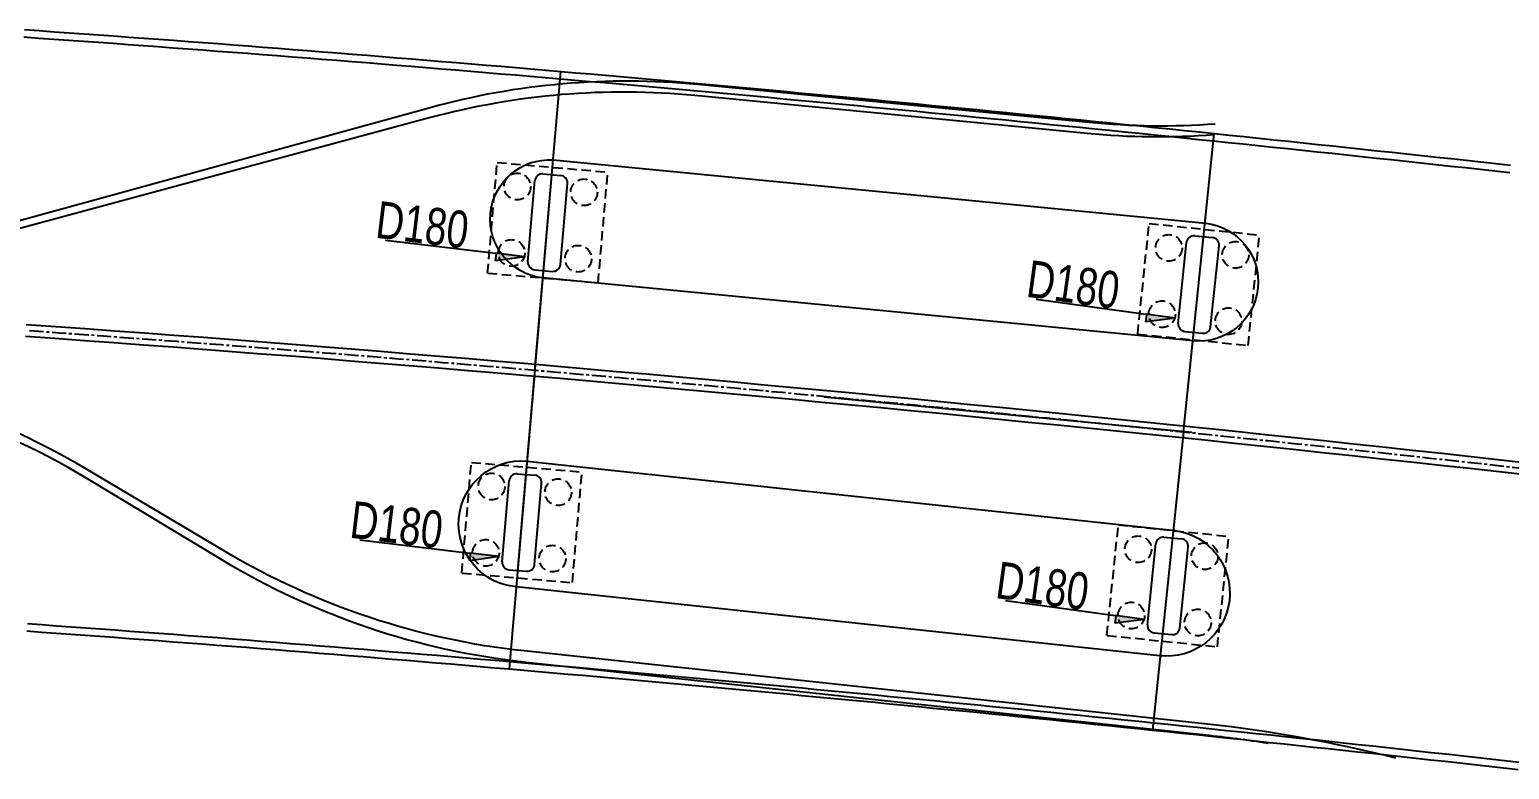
# Model space of a CAD drawing. Header units: millimetres. Extents: x 0 to 987207, y 0 to 5060561.
# Drawn here: x 493481.7 to 493581.7, y 2529015.8 to 2529065.7 of the extents above; entities that cross this region are included whole.
import ezdxf

# ---------------------------------------------------------------- set-up
doc = ezdxf.new("R2010")
doc.units = ezdxf.units.MM
doc.header["$LTSCALE"] = 0.1
doc.linetypes.add('CENTER', pattern=[50.8, 31.75, -6.35, 6.35, -6.35])
doc.linetypes.add('DASHED', pattern=[19.05, 12.7, -6.35])
doc.layers.get('0').update_dxf_attribs({"linetype": 'CONTINUOUS'})
doc.layers.get('Defpoints').update_dxf_attribs({"color": 150, "linetype": 'CONTINUOUS'})
doc.layers.add('GC', color=3, linetype='CONTINUOUS', lineweight=25)
for name, color, linetype in [('zhix', 1, 'CENTER'), ('平面', 7, 'CONTINUOUS'), ('桥梁', 94, 'CONTINUOUS')]:
    doc.layers.add(name, color=color, linetype=linetype)
doc.styles.add('MyFont', font='fsdb_e.shx', dxfattribs={"width": 0.78, "bigfont": 'hztxt.shx'})
doc.dimstyles.new('BZ1_200', dxfattribs={"dimtxt": 2.5, "dimasz": 2, "dimexe": 0.1, "dimexo": 0.05, "dimgap": 0.05, "dimtad": 1, "dimdec": 1, "dimlfac": 100, "dimzin": 12, "dimdsep": 46, "dimtxsty": 'MyFont', "dimblk1": 'ARR-1', "dimblk2": 'ARR-1', "dimsah": 1, "dimcen": 0, "dimclrd": 1, "dimclre": 1, "dimclrt": 7, "dimadec": 0, "dimazin": 0, "dimtfac": 1, "dimtdec": 1, "dimtofl": 0, "dimtmove": 0, "dimatfit": 3, "dimldrblk": 'ARR-1', "dimfxl": 1, "dimtolj": 1, "dimtzin": 1, "dimarcsym": 0})

# ---------------------------------------------------------------- blocks, each defined once
blk = doc.blocks.new('ARR-1')
at = {"color": 1, "linetype": 'Continuous'}
for p, q in [((0, 0), (-1, 0)), ((0, 0), (-0.966, -0.259)), ((-0.966, -0.259), (-0.966, 0))]:
    blk.add_line(p, q, dxfattribs=at)
for points in [[(-0.966, -0.259), (-0.966, 0), (0, 0)], [(0, 0), (-0.966, 0), (-0.966, -0.259), (0, 0)], [(0, 0), (-0.966, -0.259), (-0.966, 0), (0, 0)], [(0, 0), (-0.966, -0.259), (-0.966, 0), (0, 0)]]:
    blk.add_solid(points, dxfattribs=at)
blk = doc.blocks.new('*D413')
at = {"color": 1, "linetype": 'Continuous', "lineweight": -2}
blk.add_line((500882.428, 2531719.918), (500889.91, 2531719.918), dxfattribs=at)
at = {"layer": 'Defpoints', "color": 0, "linetype": 'Continuous'}
for p in [(500890.11, 2531719.918), (500891.91, 2531719.918)]:
    blk.add_point(p, dxfattribs=at)
at = {"color": 1, "linetype": 'Continuous', "lineweight": -2, "xscale": 2, "yscale": 2, "zscale": 2}
blk.add_blockref('ARR-1', (500891.91, 2531719.918), dxfattribs=at)
at = {"color": 7, "linetype": 'Continuous', "insert": (500884.776, 2531721.218), "char_height": 2.5, "attachment_point": 5, "style": 'MyFont'}
blk.add_mtext('\\A1;D180', dxfattribs=at)
blk = doc.blocks.new('1-6')
at = {"layer": 'GC', "color": 7, "linetype": 'DASHED', "ltscale": 0.5}
for p, q in [((500889.2852, 2531726.0141), (500896.7811, 2531726.2643)), ((500889.5354, 2531718.5183), (500889.2852, 2531726.0141)), ((500897.0312, 2531718.7684), (500896.7811, 2531726.2643)), ((500889.5555, 2531718.5189), (500897.0513, 2531718.7691))]:
    blk.add_line(p, q, dxfattribs=at)
at = {"layer": 'GC', "color": 7, "linetype": 'Continuous', "ltscale": 0.5}
for p, q in [((500892.1506, 2531719.6061), (500891.9671, 2531725.103)), ((500892.4502, 2531725.6194), (500893.6495, 2531725.6595)), ((500894.3494, 2531719.6795), (500894.1659, 2531725.1764)), ((500892.667, 2531719.1231), (500893.8663, 2531719.1631))]:
    blk.add_line(p, q, dxfattribs=at)
at = {"layer": 'GC', "color": 7, "linetype": 'DASHED', "ltscale": 0.5}
for centre in [(500890.8344, 2531724.565), (500895.352, 2531724.7157), (500890.9845, 2531720.0675), (500895.5021, 2531720.2182)]:
    blk.add_circle(centre, 0.9, dxfattribs=at)
at = {"layer": 'GC', "color": 7, "linetype": 'Continuous', "ltscale": 0.5}
for centre, start, end in [((500892.4668, 2531725.1197), 91.911653, 181.911653), ((500893.6662, 2531725.1597), 1.911653, 91.911653), ((500892.6503, 2531719.6228), 181.911653, 271.911653), ((500893.8496, 2531719.6628), 271.911653, 1.911653)]:
    blk.add_arc(centre, 0.5, start, end, dxfattribs=at)
at = {"linetype": 'Continuous'}
dim = blk.add_diameter_dim_2p(p1=(500890.1096, 2531719.9182), p2=(500891.9096, 2531719.9182), text='D180', dimstyle='BZ1_200', dxfattribs=at)
dim.commit()
dim.dimension.update_dxf_attribs({"geometry": '*D413', "text_midpoint": (500884.7763, 2531719.9182), "dimtype": 131})

msp = doc.modelspace()

# ---------------------------------------------------------------- linework, layer by layer
at = {"layer": 'Defpoints'}
for q in [(493517.5862, 2529062.8937), (493514.1112, 2529022.543)]:
    msp.add_line((493515.8487, 2529042.7184), q, dxfattribs=at)
at = {"layer": 'Defpoints', "ltscale": 0.5}
msp.add_line((493514.6842, 2529029.193), (493516.9856, 2529055.9189), dxfattribs=at)
at = {"layer": 'zhix', "ltscale": 0.3, "flags": 128}
msp.add_lwpolyline([(493481.7092, 2529045.3906), (493482.7068, 2529045.3204), (493483.7043, 2529045.2498), (493484.7017, 2529045.1786), (493485.6992, 2529045.107), (493486.6965, 2529045.0349), (493487.6939, 2529044.9623), (493488.6912, 2529044.8892), (493489.6885, 2529044.8156), (493490.6858, 2529044.7415), (493491.683, 2529044.6669), (493492.6802, 2529044.5919), (493493.6773, 2529044.5164), (493494.6744, 2529044.4404), (493495.6715, 2529044.364), (493496.6685, 2529044.2871), (493497.6655, 2529044.2097), (493498.6625, 2529044.1318), (493499.6594, 2529044.0535), (493500.6563, 2529043.9747), (493501.6532, 2529043.8954), (493502.65, 2529043.8157), (493503.6468, 2529043.7356), (493504.6435, 2529043.655), (493505.6402, 2529043.5739), (493506.6369, 2529043.4924), (493507.6335, 2529043.4104), (493508.6301, 2529043.328), (493509.6267, 2529043.2451), (493510.6232, 2529043.1618), (493511.6197, 2529043.0781), (493512.6162, 2529042.9939), (493513.6126, 2529042.9093), (493514.6089, 2529042.8242), (493515.6053, 2529042.7388), (493516.6016, 2529042.6528), (493517.5979, 2529042.5665), (493518.5941, 2529042.4797), (493519.5903, 2529042.3925), (493520.5864, 2529042.3049), (493521.5825, 2529042.2169), (493522.5786, 2529042.1284), (493523.5747, 2529042.0396), (493524.5707, 2529041.9503), (493525.5666, 2529041.8606), (493526.5626, 2529041.7705), (493527.5585, 2529041.68), (493528.5543, 2529041.589), (493529.5502, 2529041.4977), (493530.5459, 2529041.406), (493531.5417, 2529041.3138), (493532.5374, 2529041.2213), (493533.5331, 2529041.1284), (493534.5287, 2529041.0351), (493535.5243, 2529040.9414), (493536.5199, 2529040.8473), (493537.5154, 2529040.7528), (493538.5109, 2529040.6579), (493539.5063, 2529040.5626), (493540.5017, 2529040.467), (493541.4971, 2529040.371), (493542.4925, 2529040.2746), (493543.4878, 2529040.1778), (493544.483, 2529040.0806), (493545.4783, 2529039.9831), (493546.4735, 2529039.8852), (493547.4686, 2529039.787), (493548.4638, 2529039.6883), (493549.4589, 2529039.5893), (493550.4539, 2529039.49), (493551.4489, 2529039.3903), (493552.4439, 2529039.2902), (493553.4388, 2529039.1898), (493554.4338, 2529039.089), (493555.4286, 2529038.9879), (493556.4235, 2529038.8864), (493557.4183, 2529038.7845), (493558.413, 2529038.6824), (493559.4078, 2529038.5798), (493560.4025, 2529038.477), (493561.3971, 2529038.3738), (493562.3917, 2529038.2702), (493563.3863, 2529038.1663), (493564.3809, 2529038.0621), (493565.3754, 2529037.9576), (493566.3699, 2529037.8527), (493567.3643, 2529037.7475), (493568.3588, 2529037.642), (493569.3531, 2529037.5361), (493570.3475, 2529037.4299), (493571.3418, 2529037.3234), (493572.3361, 2529037.2166), (493573.3303, 2529037.1095), (493574.3245, 2529037.002), (493575.3187, 2529036.8943), (493576.3129, 2529036.7862), (493577.307, 2529036.6778), (493578.301, 2529036.5692), (493579.2951, 2529036.4602), (493580.2891, 2529036.3509), (493581.2831, 2529036.2413), (493582.277, 2529036.1314), (493583.2709, 2529036.0212), (493584.2648, 2529035.9107), (493585.2586, 2529035.8), (493586.2525, 2529035.6889), (493587.2462, 2529035.5776), (493588.24, 2529035.4659), (493589.2337, 2529035.354), (493590.2274, 2529035.2418), (493591.221, 2529035.1293), (493592.2147, 2529035.0166), (493593.2083, 2529034.9035), (493594.2018, 2529034.7902), (493595.1954, 2529034.6766), (493596.1888, 2529034.5628), (493597.1823, 2529034.4487), (493598.1758, 2529034.3343), (493599.1692, 2529034.2196), (493600.1625, 2529034.1047), (493601.1559, 2529033.9895), (493602.1492, 2529033.8741), (493603.1425, 2529033.7584), (493604.1357, 2529033.6425), (493605.129, 2529033.5263), (493606.1222, 2529033.4098), (493607.1153, 2529033.2931), (493608.1085, 2529033.1762), (493609.1016, 2529033.059), (493610.0947, 2529032.9416), (493611.0877, 2529032.8239), (493612.0807, 2529032.706), (493613.0737, 2529032.5879), (493614.0667, 2529032.4695), (493615.0596, 2529032.3509), (493616.0526, 2529032.232), (493617.0454, 2529032.113), (493618.0383, 2529031.9937), (493619.0311, 2529031.8742), (493620.0239, 2529031.7544), (493621.0167, 2529031.6345), (493622.0095, 2529031.5143), (493623.0022, 2529031.3939), (493623.9949, 2529031.2733), (493624.9876, 2529031.1525), (493625.9802, 2529031.0314), (493626.9728, 2529030.9102), (493627.9654, 2529030.7887), (493628.958, 2529030.6671), (493629.9506, 2529030.5452), (493630.9431, 2529030.4232), (493631.9356, 2529030.3009), (493632.9281, 2529030.1785), (493633.9205, 2529030.0558), (493634.9129, 2529029.933), (493635.9053, 2529029.81), (493636.8977, 2529029.6867), (493637.8901, 2529029.5633), (493638.8824, 2529029.4398), (493639.8747, 2529029.316), (493640.867, 2529029.192), (493641.8593, 2529029.0679), (493642.8515, 2529028.9436), (493643.8437, 2529028.8191), (493644.8359, 2529028.6945), (493645.8281, 2529028.5696), (493646.8203, 2529028.4447), (493647.8124, 2529028.3195), (493648.8045, 2529028.1942), (493649.7966, 2529028.0687), (493650.7887, 2529027.943), (493651.7808, 2529027.8172), (493652.7728, 2529027.6913), (493653.7648, 2529027.5652), (493654.7568, 2529027.4389), (493655.7488, 2529027.3125), (493656.7407, 2529027.1859), (493657.7327, 2529027.0592), (493658.7246, 2529026.9323), (493659.7165, 2529026.8053), (493660.7084, 2529026.6782), (493661.7002, 2529026.5509), (493662.6921, 2529026.4235), (493663.6839, 2529026.2959), (493664.6757, 2529026.1682), (493665.6675, 2529026.0404), (493666.6593, 2529025.9124), (493667.6511, 2529025.7844), (493668.6428, 2529025.6562), (493669.6346, 2529025.5278), (493670.6263, 2529025.3994), (493671.618, 2529025.2708), (493672.6097, 2529025.1422), (493673.6013, 2529025.0134), (493674.593, 2529024.8845), (493675.5846, 2529024.7554), (493676.5763, 2529024.6263), (493677.5679, 2529024.4971), (493678.5595, 2529024.3677), (493679.5511, 2529024.2383), (493680.5426, 2529024.1087), (493681.5342, 2529023.9791), (493682.5257, 2529023.8494), (493683.5173, 2529023.7195), (493684.5088, 2529023.5896), (493685.5003, 2529023.4596), (493686.4918, 2529023.3295), (493687.4833, 2529023.1993), (493688.4748, 2529023.069), (493689.4662, 2529022.9386), (493690.4577, 2529022.8082), (493691.4491, 2529022.6776), (493692.4406, 2529022.547), (493693.432, 2529022.4164), (493694.4234, 2529022.2856), (493695.4148, 2529022.1548), (493696.4062, 2529022.0239), (493697.3976, 2529021.8929), (493698.389, 2529021.7619), (493699.3804, 2529021.6308), (493700.3717, 2529021.4997), (493701.3631, 2529021.3684), (493702.3544, 2529021.2372), (493703.3458, 2529021.1059), (493704.3371, 2529020.9745), (493705.3284, 2529020.843), (493706.3197, 2529020.7116), (493707.3111, 2529020.58), (493708.3024, 2529020.4485), (493709.2937, 2529020.3169), (493710.285, 2529020.1852), (493711.2762, 2529020.0535), (493712.2675, 2529019.9218), (493713.2588, 2529019.79), (493714.2501, 2529019.6582), (493715.2414, 2529019.5264), (493716.2326, 2529019.3945), (493717.2239, 2529019.2626), (493718.2152, 2529019.1307), (493719.2064, 2529018.9987), (493720.1977, 2529018.8668), (493721.1889, 2529018.7348), (493722.1802, 2529018.6028), (493723.1714, 2529018.4708), (493724.1627, 2529018.3387), (493725.1539, 2529018.2067), (493726.1451, 2529018.0746), (493727.1364, 2529017.9426), (493728.1276, 2529017.8105), (493729.1189, 2529017.6784), (493730.1101, 2529017.5464)], dxfattribs=at)
at = {"layer": '平面', "color": 8, "linetype": 'Continuous'}
msp.add_line((493560.2257, 2529038.4993), (493535.3943, 2529040.8863), dxfattribs=at)
at = {"layer": '平面', "color": 7, "linetype": 'Continuous', "flags": 128}
for points in [[(493481.3212, 2529065.216), (493482.3286, 2529065.146), (493483.336, 2529065.0755), (493484.3434, 2529065.0046), (493485.3507, 2529064.9331), (493486.3579, 2529064.8612), (493487.365, 2529064.7887), (493488.372, 2529064.7157), (493489.379, 2529064.6423), (493490.3859, 2529064.5684), (493491.3927, 2529064.494), (493492.3995, 2529064.4191), (493493.4061, 2529064.3437), (493494.4127, 2529064.2679), (493495.4193, 2529064.1915), (493496.4257, 2529064.1147), (493497.4321, 2529064.0374), (493498.4384, 2529063.9597), (493499.4446, 2529063.8814), (493500.4507, 2529063.8028), (493501.4568, 2529063.7236), (493502.4628, 2529063.644), (493503.4687, 2529063.5639), (493504.4745, 2529063.4834), (493505.4803, 2529063.4024), (493506.486, 2529063.3209), (493507.4916, 2529063.239), (493508.4971, 2529063.1567), (493509.5026, 2529063.0739), (493510.5079, 2529062.9906), (493511.5132, 2529062.9069), (493512.5185, 2529062.8228), (493513.5236, 2529062.7382), (493514.5287, 2529062.6532), (493515.5337, 2529062.5677), (493516.5386, 2529062.4818), (493517.5434, 2529062.3955), (493518.5482, 2529062.3088), (493519.5529, 2529062.2216), (493520.5575, 2529062.134), (493521.562, 2529062.046), (493522.5665, 2529061.9575), (493523.5709, 2529061.8686), (493524.5752, 2529061.7793), (493525.5794, 2529061.6896), (493526.5835, 2529061.5995), (493527.5876, 2529061.509), (493528.5916, 2529061.4181), (493529.5955, 2529061.3267), (493530.5994, 2529061.235), (493531.6031, 2529061.1428), (493532.6068, 2529061.0502), (493533.6105, 2529060.9573), (493534.614, 2529060.8639), (493535.6174, 2529060.7702), (493536.6208, 2529060.676), (493537.6241, 2529060.5815), (493538.6274, 2529060.4866), (493539.6305, 2529060.3913), (493540.6336, 2529060.2956), (493541.6366, 2529060.1995), (493542.6395, 2529060.1031), (493543.6424, 2529060.0062), (493544.6452, 2529059.909), (493545.6479, 2529059.8114), (493546.6505, 2529059.7135), (493547.653, 2529059.6151), (493548.6555, 2529059.5164), (493549.6579, 2529059.4174), (493550.6602, 2529059.3179), (493551.6625, 2529059.2181), (493552.6646, 2529059.118), (493553.6667, 2529059.0175), (493554.6687, 2529058.9166), (493555.6707, 2529058.8154), (493556.6725, 2529058.7138), (493557.6743, 2529058.6119), (493558.676, 2529058.5096), (493559.6777, 2529058.407), (493560.6792, 2529058.304), (493561.6807, 2529058.2007), (493562.6821, 2529058.0971), (493563.6835, 2529057.9931), (493564.6847, 2529057.8888), (493565.6859, 2529057.7841), (493566.6871, 2529057.6791), (493567.6881, 2529057.5738), (493568.6891, 2529057.4682), (493569.69, 2529057.3622), (493570.6908, 2529057.2559), (493571.6915, 2529057.1493), (493572.6922, 2529057.0424), (493573.6928, 2529056.9351), (493574.6933, 2529056.8276), (493575.6938, 2529056.7197), (493576.6941, 2529056.6115), (493577.6945, 2529056.503), (493578.6947, 2529056.3942), (493579.6948, 2529056.2851), (493580.6949, 2529056.1757), (493581.6949, 2529056.0659)], [(493481.3556, 2529065.7148), (493482.3633, 2529065.6448), (493483.3709, 2529065.5743), (493484.3785, 2529065.5033), (493485.386, 2529065.4319), (493486.3935, 2529065.3599), (493487.4009, 2529065.2874), (493488.4082, 2529065.2144), (493489.4154, 2529065.141), (493490.4225, 2529065.067), (493491.4296, 2529064.9926), (493492.4366, 2529064.9177), (493493.4435, 2529064.8423), (493494.4503, 2529064.7664), (493495.4571, 2529064.6901), (493496.4638, 2529064.6133), (493497.4704, 2529064.536), (493498.4769, 2529064.4582), (493499.4833, 2529064.3799), (493500.4897, 2529064.3012), (493501.496, 2529064.2221), (493502.5022, 2529064.1424), (493503.5084, 2529064.0623), (493504.5144, 2529063.9818), (493505.5204, 2529063.9008), (493506.5263, 2529063.8193), (493507.5322, 2529063.7374), (493508.5379, 2529063.655), (493509.5436, 2529063.5722), (493510.5492, 2529063.4889), (493511.5547, 2529063.4052), (493512.5602, 2529063.321), (493513.5655, 2529063.2364), (493514.5708, 2529063.1514), (493515.576, 2529063.0659), (493516.5812, 2529062.98), (493517.5862, 2529062.8937), (493518.5912, 2529062.8069), (493519.5961, 2529062.7197), (493520.6009, 2529062.6321), (493521.6057, 2529062.544), (493522.6103, 2529062.4556), (493523.6149, 2529062.3667), (493524.6194, 2529062.2774), (493525.6239, 2529062.1877), (493526.6282, 2529062.0975), (493527.6325, 2529062.007), (493528.6367, 2529061.916), (493529.6408, 2529061.8247), (493530.6449, 2529061.7329), (493531.6489, 2529061.6407), (493532.6527, 2529061.5481), (493533.6566, 2529061.4552), (493534.6603, 2529061.3618), (493535.664, 2529061.268), (493536.6675, 2529061.1739), (493537.671, 2529061.0793), (493538.6745, 2529060.9844), (493539.6778, 2529060.889), (493540.6811, 2529060.7933), (493541.6843, 2529060.6972), (493542.6874, 2529060.6008), (493543.6904, 2529060.5039), (493544.6934, 2529060.4067), (493545.6963, 2529060.3091), (493546.6991, 2529060.2111), (493547.7018, 2529060.1127), (493548.7045, 2529060.014), (493549.7071, 2529059.9149), (493550.7096, 2529059.8155), (493551.712, 2529059.7157), (493552.7143, 2529059.6155), (493553.7166, 2529059.515), (493554.7188, 2529059.4141), (493555.7209, 2529059.3129), (493556.723, 2529059.2113), (493557.7249, 2529059.1093), (493558.7268, 2529059.007), (493559.7286, 2529058.9044), (493560.7304, 2529058.8014), (493561.732, 2529058.6981), (493562.7336, 2529058.5944), (493563.7351, 2529058.4904), (493564.7366, 2529058.3861), (493565.7379, 2529058.2814), (493566.7392, 2529058.1764), (493567.7404, 2529058.0711), (493568.7415, 2529057.9654), (493569.7426, 2529057.8594), (493570.7436, 2529057.7531), (493571.7445, 2529057.6465), (493572.7453, 2529057.5396), (493573.7461, 2529057.4323), (493574.7468, 2529057.3247), (493575.7474, 2529057.2168), (493576.7479, 2529057.1086), (493577.7484, 2529057.0001), (493578.7488, 2529056.8913), (493579.7491, 2529056.7821), (493580.7493, 2529056.6727), (493581.7495, 2529056.563)], [(493481.4821, 2529045.808), (493483.4775, 2529045.6674), (493485.4728, 2529045.5249), (493487.468, 2529045.3804), (493489.463, 2529045.2339), (493491.4579, 2529045.0855), (493493.4526, 2529044.9352), (493495.4472, 2529044.7829), (493497.4416, 2529044.6288), (493499.4359, 2529044.4729), (493501.43, 2529044.315), (493503.424, 2529044.1554), (493505.4179, 2529043.9939), (493507.4115, 2529043.8306), (493509.4051, 2529043.6655), (493511.3985, 2529043.4987), (493513.3917, 2529043.3301), (493515.3848, 2529043.1597), (493517.3777, 2529042.9877), (493519.3705, 2529042.8139), (493521.3631, 2529042.6384), (493523.3556, 2529042.4613), (493525.3479, 2529042.2825), (493527.3401, 2529042.1021), (493529.3321, 2529041.92), (493531.324, 2529041.7363), (493533.3157, 2529041.551), (493535.3073, 2529041.3642), (493537.2987, 2529041.1757), (493539.2899, 2529040.9858), (493541.2811, 2529040.7943), (493543.272, 2529040.6013), (493545.2629, 2529040.4068), (493547.2535, 2529040.2108), (493549.244, 2529040.0133), (493551.2344, 2529039.8144), (493553.2247, 2529039.614), (493555.2147, 2529039.4123), (493557.2047, 2529039.2091), (493559.1945, 2529039.0046), (493561.1841, 2529038.7986), (493563.1736, 2529038.5914), (493565.163, 2529038.3827), (493567.1522, 2529038.1728), (493569.1413, 2529037.9615), (493571.1302, 2529037.749), (493573.119, 2529037.5352), (493575.1076, 2529037.3201), (493577.0962, 2529037.1038), (493579.0845, 2529036.8863), (493581.0728, 2529036.6675), (493583.0609, 2529036.4476)], [(493481.4262, 2529045.01), (493483.4209, 2529044.8694), (493485.4154, 2529044.7269), (493487.4098, 2529044.5825), (493489.404, 2529044.4361), (493491.3981, 2529044.2877), (493493.3921, 2529044.1375), (493495.3859, 2529043.9853), (493497.3796, 2529043.8312), (493499.3732, 2529043.6753), (493501.3665, 2529043.5176), (493503.3598, 2529043.358), (493505.3529, 2529043.1965), (493507.3459, 2529043.0333), (493509.3387, 2529042.8683), (493511.3314, 2529042.7015), (493513.3239, 2529042.533), (493515.3163, 2529042.3627), (493517.3085, 2529042.1907), (493519.3006, 2529042.017), (493521.2926, 2529041.8415), (493523.2844, 2529041.6645), (493525.2761, 2529041.4857), (493527.2676, 2529041.3053), (493529.259, 2529041.1233), (493531.2502, 2529040.9397), (493533.2413, 2529040.7545), (493535.2322, 2529040.5677), (493537.223, 2529040.3793), (493539.2137, 2529040.1894), (493541.2042, 2529039.998), (493543.1945, 2529039.805), (493545.1848, 2529039.6106), (493547.1748, 2529039.4146), (493549.1648, 2529039.2172), (493551.1546, 2529039.0184), (493553.1442, 2529038.8181), (493555.1338, 2529038.6164), (493557.1231, 2529038.4133), (493559.1124, 2529038.2088), (493561.1015, 2529038.0029), (493563.0904, 2529037.7957), (493565.0793, 2529037.5871), (493567.068, 2529037.3772), (493569.0565, 2529037.1661), (493571.0449, 2529036.9536), (493573.0332, 2529036.7398), (493575.0214, 2529036.5248), (493577.0094, 2529036.3085), (493578.9973, 2529036.091), (493580.9851, 2529035.8723), (493582.9727, 2529035.6525)], [(493481.5224, 2529025.1042), (493482.5098, 2529025.0341), (493483.4973, 2529024.9636), (493484.4848, 2529024.8925), (493485.4723, 2529024.821), (493486.4598, 2529024.749), (493487.4472, 2529024.6765), (493488.4347, 2529024.6035), (493489.4222, 2529024.53), (493490.4097, 2529024.4561), (493491.3973, 2529024.3817), (493492.3848, 2529024.3068), (493493.3723, 2529024.2314), (493494.3598, 2529024.1556), (493495.3473, 2529024.0793), (493496.3349, 2529024.0025), (493497.3224, 2529023.9253), (493498.31, 2529023.8476), (493499.2975, 2529023.7694), (493500.2851, 2529023.6908), (493501.2726, 2529023.6117), (493502.2602, 2529023.5322), (493503.2477, 2529023.4522), (493504.2353, 2529023.3718), (493505.2229, 2529023.2909), (493506.2104, 2529023.2096), (493507.198, 2529023.1278), (493508.1856, 2529023.0456), (493509.1732, 2529022.9629), (493510.1608, 2529022.8798), (493511.1484, 2529022.7963), (493512.136, 2529022.7123), (493513.1236, 2529022.6279), (493514.1112, 2529022.543), (493515.0988, 2529022.4578), (493516.0864, 2529022.3721), (493517.074, 2529022.286), (493518.0616, 2529022.1994), (493519.0492, 2529022.1124), (493520.0369, 2529022.0251), (493521.0245, 2529021.9372), (493522.0121, 2529021.849), (493522.9998, 2529021.7604), (493523.9874, 2529021.6713), (493524.9751, 2529021.5819), (493525.9627, 2529021.492), (493526.9504, 2529021.4017), (493527.938, 2529021.3111), (493528.9257, 2529021.22), (493529.9133, 2529021.1285), (493530.901, 2529021.0366), (493531.8887, 2529020.9444), (493532.8763, 2529020.8517), (493533.864, 2529020.7586), (493534.8517, 2529020.6652), (493535.8394, 2529020.5714), (493536.8271, 2529020.4771), (493537.8148, 2529020.3825), (493538.8025, 2529020.2875), (493539.7902, 2529020.1921), (493540.7779, 2529020.0964), (493541.7656, 2529020.0003), (493542.7533, 2529019.9038), (493543.741, 2529019.8069), (493544.7287, 2529019.7096), (493545.7165, 2529019.612), (493546.7042, 2529019.514), (493547.6919, 2529019.4157), (493548.6797, 2529019.317), (493549.6674, 2529019.2179), (493550.6551, 2529019.1185), (493551.6429, 2529019.0187), (493552.6307, 2529018.9185), (493553.6184, 2529018.818), (493554.6062, 2529018.7172), (493555.594, 2529018.616), (493556.5817, 2529018.5145), (493557.5695, 2529018.4126), (493558.5573, 2529018.3103), (493559.5451, 2529018.2077), (493560.5329, 2529018.1048), (493561.5207, 2529018.0016), (493562.5085, 2529017.898), (493563.4963, 2529017.7941), (493564.4841, 2529017.6898), (493565.472, 2529017.5852), (493566.4598, 2529017.4803), (493567.4476, 2529017.3751), (493568.4355, 2529017.2695), (493569.4233, 2529017.1636), (493570.4112, 2529017.0574), (493571.3991, 2529016.9509), (493572.3869, 2529016.8441), (493573.3748, 2529016.7369), (493574.3627, 2529016.6295), (493575.3506, 2529016.5217), (493576.3385, 2529016.4136), (493577.3264, 2529016.3052), (493578.3143, 2529016.1965), (493579.3022, 2529016.0875), (493580.2902, 2529015.9782), (493581.2781, 2529015.8686), (493582.266, 2529015.7587)], [(493481.5575, 2529025.6029), (493482.5452, 2529025.5329), (493483.5329, 2529025.4623), (493484.5207, 2529025.3912), (493485.5084, 2529025.3197), (493486.4961, 2529025.2477), (493487.4839, 2529025.1751), (493488.4716, 2529025.1021), (493489.4593, 2529025.0287), (493490.4471, 2529024.9547), (493491.4348, 2529024.8803), (493492.4226, 2529024.8054), (493493.4103, 2529024.73), (493494.3981, 2529024.6541), (493495.3859, 2529024.5778), (493496.3736, 2529024.501), (493497.3614, 2529024.4238), (493498.3492, 2529024.346), (493499.337, 2529024.2679), (493500.3247, 2529024.1892), (493501.3125, 2529024.1101), (493502.3003, 2529024.0306), (493503.2881, 2529023.9506), (493504.2759, 2529023.8701), (493505.2637, 2529023.7892), (493506.2515, 2529023.7079), (493507.2393, 2529023.6261), (493508.2271, 2529023.5438), (493509.2149, 2529023.4612), (493510.2027, 2529023.378), (493511.1905, 2529023.2945), (493512.1783, 2529023.2105), (493513.1661, 2529023.1261), (493514.154, 2529023.0412), (493515.1418, 2529022.9559), (493516.1296, 2529022.8702), (493517.1174, 2529022.7841), (493518.1053, 2529022.6975), (493519.0931, 2529022.6105), (493520.0809, 2529022.5231), (493521.0688, 2529022.4353), (493522.0566, 2529022.347), (493523.0445, 2529022.2584), (493524.0323, 2529022.1693), (493525.0202, 2529022.0798), (493526.008, 2529021.99), (493526.9959, 2529021.8997), (493527.9837, 2529021.809), (493528.9716, 2529021.7179), (493529.9594, 2529021.6264), (493530.9473, 2529021.5345), (493531.9352, 2529021.4422), (493532.923, 2529021.3495), (493533.9109, 2529021.2564), (493534.8988, 2529021.163), (493535.8867, 2529021.0691), (493536.8746, 2529020.9749), (493537.8624, 2529020.8802), (493538.8503, 2529020.7852), (493539.8382, 2529020.6898), (493540.8261, 2529020.5941), (493541.814, 2529020.4979), (493542.8019, 2529020.4014), (493543.7898, 2529020.3045), (493544.7777, 2529020.2072), (493545.7656, 2529020.1096), (493546.7535, 2529020.0116), (493547.7415, 2529019.9132), (493548.7294, 2529019.8145), (493549.7173, 2529019.7154), (493550.7052, 2529019.616), (493551.6932, 2529019.5162), (493552.6811, 2529019.416), (493553.669, 2529019.3155), (493554.657, 2529019.2146), (493555.6449, 2529019.1134), (493556.6329, 2529019.0118), (493557.6208, 2529018.9099), (493558.6088, 2529018.8077), (493559.5967, 2529018.7051), (493560.5847, 2529018.6021), (493561.5727, 2529018.4989), (493562.5607, 2529018.3953), (493563.5486, 2529018.2913), (493564.5366, 2529018.1871), (493565.5246, 2529018.0825), (493566.5126, 2529017.9775), (493567.5006, 2529017.8723), (493568.4886, 2529017.7667), (493569.4766, 2529017.6608), (493570.4646, 2529017.5546), (493571.4527, 2529017.448), (493572.4407, 2529017.3412), (493573.4287, 2529017.234), (493574.4168, 2529017.1265), (493575.4048, 2529017.0187), (493576.3929, 2529016.9106), (493577.3809, 2529016.8022), (493578.369, 2529016.6935), (493579.3571, 2529016.5845), (493580.3451, 2529016.4752), (493581.3332, 2529016.3656), (493582.3213, 2529016.2557)]]:
    msp.add_lwpolyline(points, dxfattribs=at)
at = {"layer": '平面', "color": 8, "linetype": 'Continuous', "flags": 128}
for points in [[(493561.7983, 2529059.3381, -0.0426539), (493553.2836, 2529059.4346), (493526.8383, 2529061.997, 0.0914876), (493508.7595, 2529060.4406), (493480.2781, 2529052.6089, -0.082304), (493464.0165, 2529050.9099), (493465.0117, 2529050.85), (493464.0113, 2529050.9097), (493463.011, 2529050.9689), (493462.0106, 2529051.0277), (493461.0101, 2529051.0859), (493460.0097, 2529051.1436), (493459.0092, 2529051.2008), (493458.0086, 2529051.2575), (493457.3495, 2529051.2946)], [(493561.7223, 2529058.602, -0.0429486), (493553.1488, 2529058.6942), (493526.6412, 2529061.2626, 0.0902646), (493508.7965, 2529059.77), (493480.1369, 2529052.0387, -0.0810829), (493464.1095, 2529050.4034), (493464.9817, 2529050.3509), (493463.9817, 2529050.4106), (493462.9815, 2529050.4698), (493461.9814, 2529050.5285), (493460.9812, 2529050.5867), (493459.981, 2529050.6444), (493458.9807, 2529050.7016), (493457.9805, 2529050.7583), (493457.2885, 2529050.7972)], [(493516.385, 2529048.9447, -0.9768035), (493517.0767, 2529056.9147), (493561.1558, 2529052.6438, -0.9913398), (493560.3137, 2529044.6883), (493516.3797, 2529048.9452)], [(493565.3758, 2529017.5141, 0.0118209), (493561.157, 2529018.0672), (493515.2254, 2529022.9879, -0.1094137), (493494.7314, 2529029.8861), (493485.6299, 2529035.3745, 0.1212165), (493462.8146, 2529042.4669), (493464.503, 2529042.3652), (493463.5069, 2529042.4247), (493462.5107, 2529042.4837), (493461.5146, 2529042.5421), (493460.5184, 2529042.6001), (493459.5222, 2529042.6576), (493458.5259, 2529042.7146), (493457.5297, 2529042.7711), (493456.5333, 2529042.827), (493456.3124, 2529042.8393)], [(493573.9903, 2529016.5126, 0.0359608), (493561.2668, 2529018.8097), (493515.1128, 2529023.7542, -0.1076956), (493494.9102, 2529030.4781), (493485.5483, 2529036.0372, 0.1194938), (493463.0244, 2529042.9551), (493464.5329, 2529042.8643), (493463.5365, 2529042.9238), (493462.5402, 2529042.9828), (493461.5438, 2529043.0413), (493460.5473, 2529043.0993), (493459.5508, 2529043.1568), (493458.5544, 2529043.2138), (493457.5578, 2529043.2703), (493456.5613, 2529043.3263), (493456.3734, 2529043.3367)]]:
    msp.add_lwpolyline(points, format="xyb", dxfattribs=at)
msp.add_lwpolyline([(493514.5888, 2529028.0847, -1), (493515.3202, 2529036.5787), (493559.0837, 2529031.8902, -0.9920462), (493558.0313, 2529023.4307)], format="xyb", close=True, dxfattribs=at)
at = {"layer": '桥梁', "color": 3}
for q in [(493561.7321, 2529058.6975), (493557.5696, 2529018.412)]:
    msp.add_line((493559.6509, 2529038.5547), q, dxfattribs=at)

# ---------------------------------------------------------------- block references
at = {"layer": 'GC', "linetype": 'Continuous'}
for p, rotation in [((-306200.4384, 75287.2659), 353.1397310607491), ((-347939.3011, 89296.4634), 352.1613256736755), ((-306202.179, 75267.0158), 353.1397310607491), ((-347941.3795, 89276.1148), 352.1613256736755)]:
    msp.add_blockref('1-6', p, dxfattribs=dict(at, rotation=rotation))

doc.saveas('drawing.dxf')
